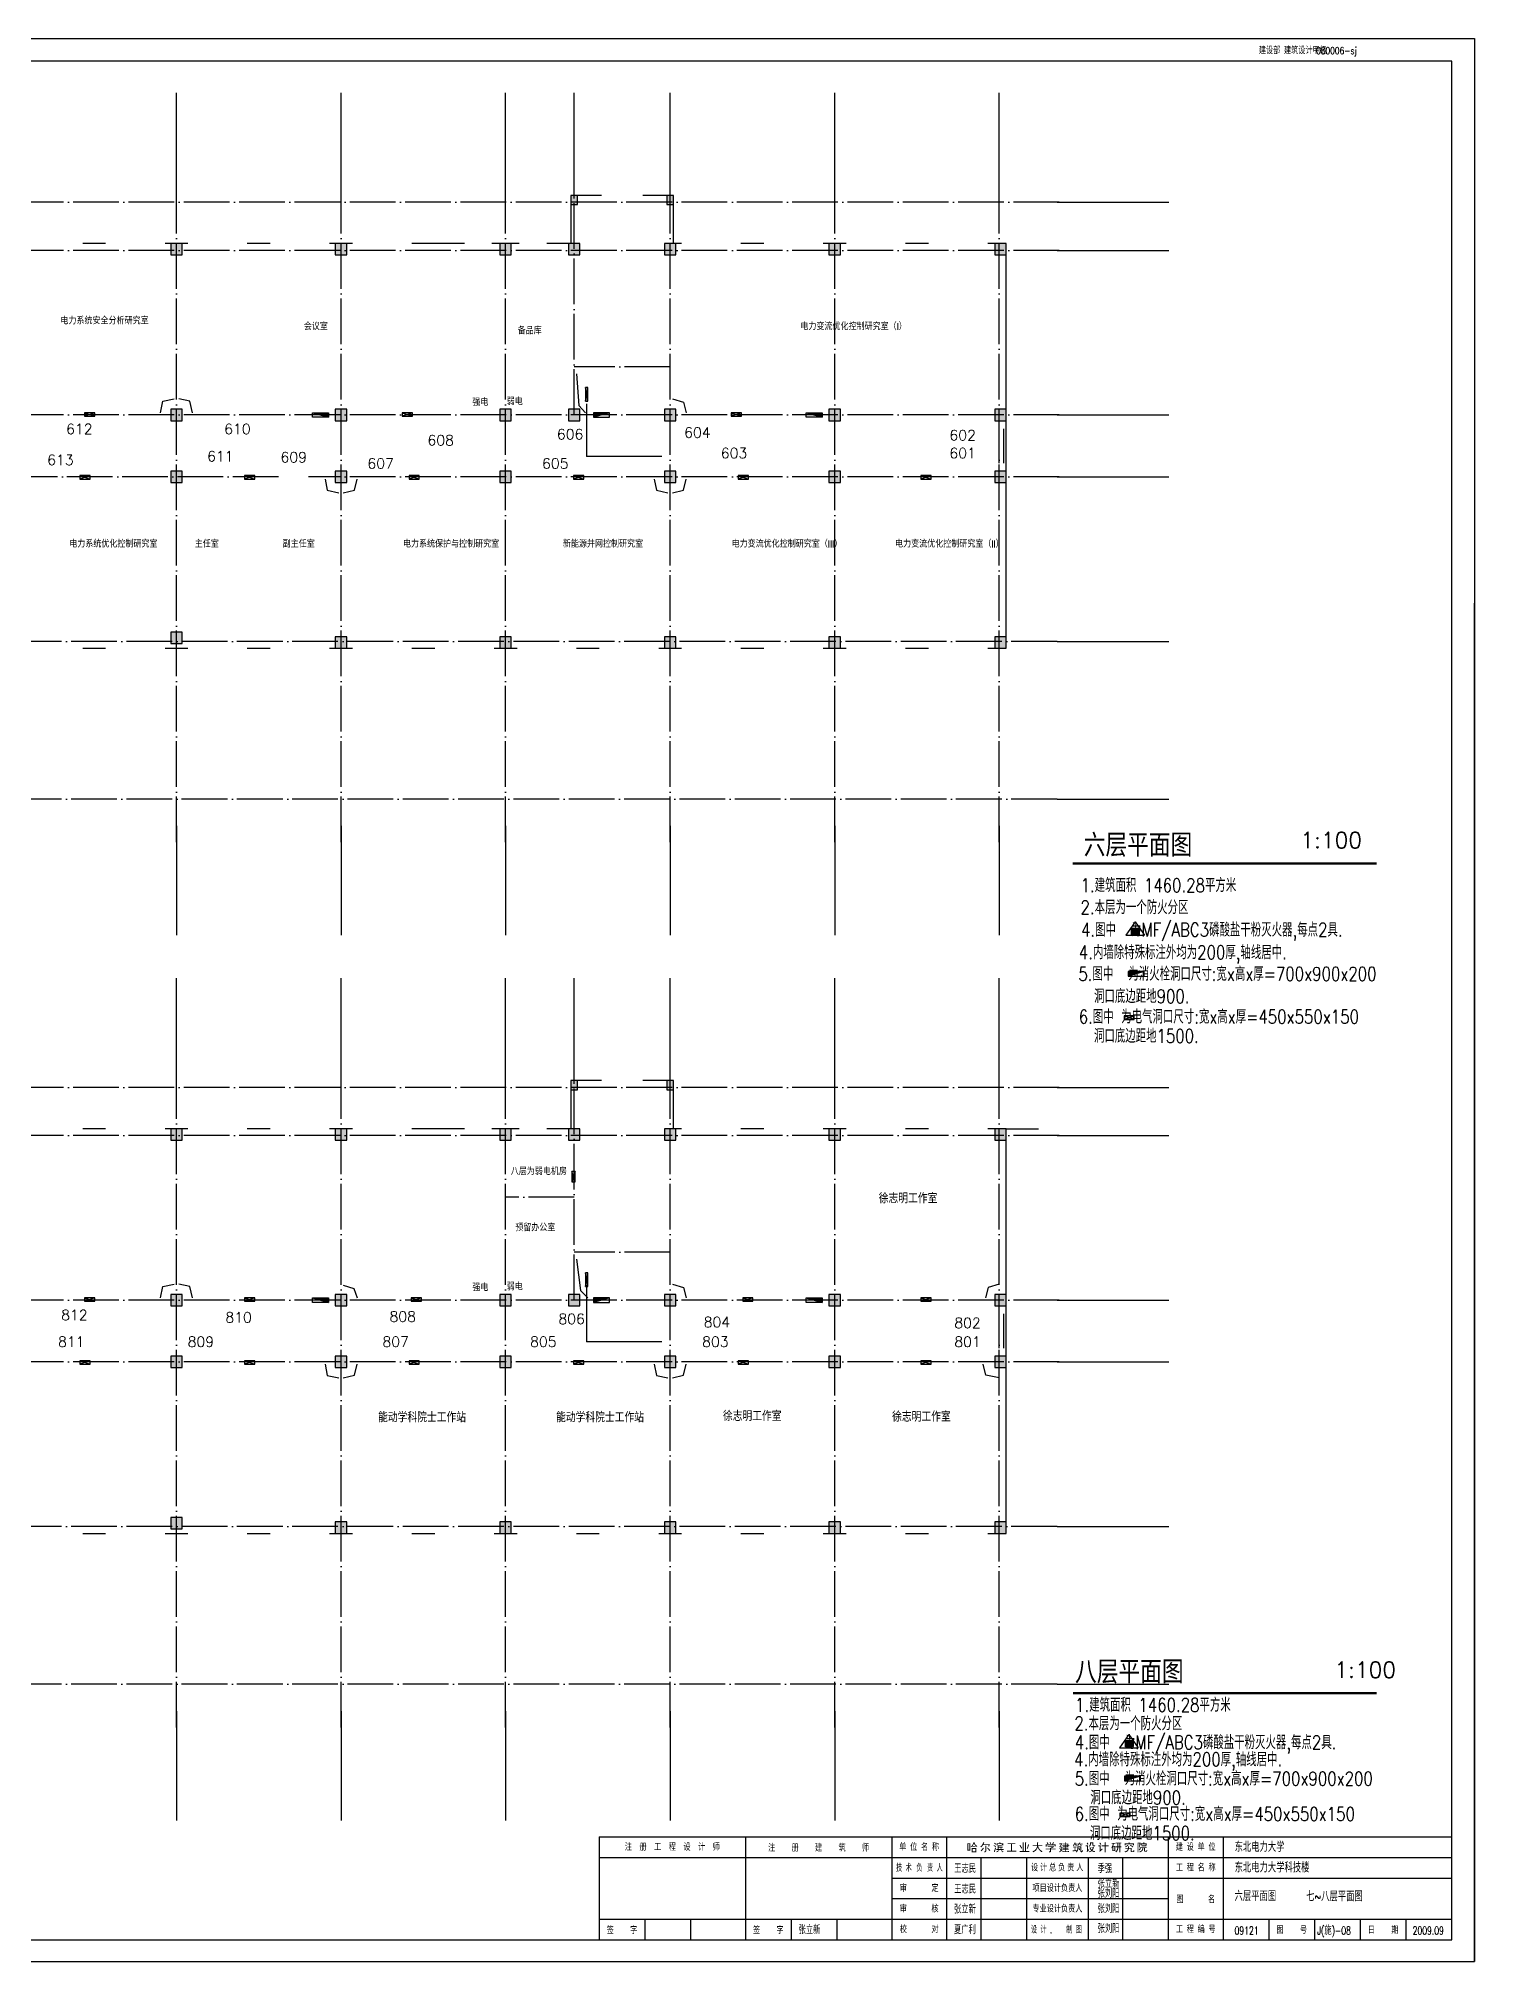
# Model space of a CAD drawing. Extents: x 356363 to 889308, y -1213508 to 149044.
# Drawn here: x 454606 to 517441, y -509665 to -425565 of the extents above; entities that cross this region are included whole.
import ezdxf
from ezdxf.enums import TextEntityAlignment as Align

# ---------------------------------------------------------------- set-up
doc = ezdxf.new("R2010")
doc.units = 0
doc.header["$LTSCALE"] = 1000
doc.header["$MEASUREMENT"] = 0
doc.linetypes.add('DOTE', pattern=[2.42, 2, -0.2, 0.02, -0.2])
doc.layers.get('0').update_dxf_attribs({"linetype": 'CONTINUOUS'})
for name, color, linetype in [('AXIS', 3, 'CONTINUOUS'), ('COLUMN', 7, 'CONTINUOUS'), ('DOTE', 1, 'CONTINUOUS'), ('EQUIP_消防', 7, 'CONTINUOUS'), ('PUB_TEXT', 7, 'CONTINUOUS'), ('STAIR', 2, 'CONTINUOUS'), ('WINDOW', 2, 'CONTINUOUS'), ('保温', 2, 'CONTINUOUS'), ('填充', 9, 'CONTINUOUS'), ('柱子', 7, 'CONTINUOUS'), ('洞口', 6, 'CONTINUOUS'), ('灭火器', 3, 'CONTINUOUS'), ('电洞', 32, 'CONTINUOUS')]:
    doc.layers.add(name, color=color, linetype=linetype)
doc.styles.add('HZ', font='romans.shx', dxfattribs={"bigfont": 'z.shx'})
doc.styles.get("Standard").update_dxf_attribs({"font": 'romans.shx', "height": 450, "bigfont": 'z.shx'})
doc.styles.add('Z', font='romans', dxfattribs={"width": 0.8, "bigfont": 'z'})

# ---------------------------------------------------------------- blocks, each defined once
blk = doc.blocks.new('tk0')
at = {"color": 243}
for p, q in [((0, 84100), (118900, 84100)), ((118900, 84100), (118900, 0)), ((118900, 0), (118900, 59400)), ((118900, 0), (118900, 42000)), ((118900, 0), (118900, 42000)), ((87000, 5450), (87000, 950)), ((93400, 3650), (117900, 3650)), ((93400, 2750), (105500, 2750)), ((80600, 1850), (117900, 1850)), ((82600, 1850), (82600, 950)), ((84600, 1850), (84600, 950)), ((89000, 1850), (89000, 950)), ((91000, 1850), (91000, 950)), ((109900, 1850), (109900, 950)), ((111900, 1850), (111900, 950)), ((113900, 1850), (113900, 950)), ((115900, 1850), (115900, 950)), ((0, 0), (118900, 0)), ((34800, 0), (118900, 0)), ((44600, 0), (118900, 0)), ((59500, 0), (118900, 0))]:
    blk.add_line(p, q, dxfattribs=at)
at = {"color": 244}
for p, q in [((117900, 83100), (2500, 83100)), ((117900, 950), (117900, 83100)), ((117900, 950), (117900, 58400)), ((117900, 950), (117900, 40998)), ((117900, 950), (117900, 40998)), ((2500, 950), (117900, 950)), ((37300, 950), (117900, 950)), ((47100, 950), (117900, 950)), ((62000, 950), (117900, 950))]:
    blk.add_line(p, q, dxfattribs=at)
at = {"color": 247}
for p, q in [((80600, 5450), (117900, 5450)), ((80600, 5450), (80600, 950)), ((93400, 5450), (93400, 950)), ((80600, 4550), (117900, 4550))]:
    blk.add_line(p, q, dxfattribs=at)
at = {"color": 242}
for p, q in [((95800, 5450), (95800, 950)), ((97014, 5196), (96996, 5163)), ((105500, 5450), (105500, 950)), ((107900, 5450), (107900, 950)), ((97300, 4550), (97300, 950)), ((99300, 4550), (99300, 950)), ((102000, 4550), (102000, 950)), ((103500, 4550), (103500, 950))]:
    blk.add_line(p, q, dxfattribs=at)
for points in [[(96710, 5175), (96754, 5175), (96710, 4855), (96754, 4855)], [(96754, 5175), (96797, 5175), (96754, 5137), (96797, 5137)], [(96797, 5175), (96842, 5175), (96797, 4855), (96842, 4855)], [(96901, 5067), (96930, 5046), (96849, 5018), (96886, 4999)], [(96940, 5124), (96968, 5103), (96901, 5067), (96930, 5046)], [(96974, 5219), (96996, 5163), (96940, 5124), (96968, 5103)], [(96974, 5219), (97025, 5210), (96996, 5163), (97014, 5196)], [(96996, 5163), (97014, 5196), (97019, 5119), (97048, 5139)], [(97048, 5139), (97070, 5111), (97019, 5119), (97042, 5085)], [(97042, 5085), (97070, 5111), (97065, 5059), (97093, 5088)], [(97065, 5059), (97093, 5088), (97097, 5029), (97122, 5063)], [(97097, 5029), (97122, 5063), (97124, 5009), (97146, 5045)], [(97320, 5065), (97354, 5033), (97275, 5026), (97317, 4992)], [(97347, 5096), (97390, 5085), (97320, 5065), (97354, 5033)], [(97406, 5219), (97396, 5095), (97347, 5096), (97390, 5085)], [(97406, 5219), (97456, 5196), (97396, 5095), (97414, 5131)], [(97414, 5131), (97652, 5131), (97396, 5095), (97638, 5095)], [(97493, 5064), (97538, 5064), (97493, 4856), (97538, 4856)], [(97652, 5131), (97702, 5131), (97616, 5042), (97658, 5033)], [(97856, 5060), (97877, 5089), (97901, 5035), (97932, 5057)], [(97875, 5173), (97901, 5197), (97949, 5112), (97981, 5136)], [(97901, 5035), (97932, 5057), (97943, 4998), (97962, 5039)], [(97990, 5175), (98032, 5175), (97990, 5087), (98032, 5087)], [(98032, 5175), (98231, 5175), (98032, 5140), (98231, 5140)], [(98123, 5090), (98131, 5062), (98032, 5082), (98077, 5056)], [(98032, 5082), (98077, 5056), (98032, 4915), (98077, 4915)], [(98100, 5208), (98143, 5218), (98121, 5175), (98162, 5175)], [(98204, 5109), (98227, 5072), (98123, 5090), (98131, 5062)], [(98231, 5175), (98276, 5175), (98231, 5087), (98276, 5087)], [(98469, 5175), (98810, 5175), (98469, 5138), (98810, 5138)], [(98618, 5142), (98663, 5142), (98618, 4843), (98663, 4843)], [(98989, 5079), (99023, 5102), (99072, 4939), (99109, 4960)], [(99130, 5220), (99175, 5220), (99130, 4829), (99175, 4829)], [(99236, 5216), (99288, 5213), (99236, 5195), (99281, 5191)], [(99236, 5195), (99281, 5191), (99236, 4794), (99281, 4794)], [(99367, 5127), (99412, 5111), (99343, 5037), (99378, 5026)], [(99571, 5087), (99989, 5087), (99571, 5050), (99989, 5050)], [(99754, 5050), (99798, 5050), (99749, 5013), (99791, 5006)], [(99754, 5219), (99821, 5214), (99754, 5196), (99805, 5197)], [(99754, 5196), (99805, 5197), (99754, 5087), (99799, 5087)], [(99798, 5050), (99808, 5050), (99787, 4992), (99821, 5003)], [(100135, 5124), (100177, 5124), (100135, 5030), (100177, 5030)], [(100176, 5196), (100217, 5219), (100221, 5132), (100259, 5153)], [(100177, 5124), (100529, 5124), (100177, 5083), (100529, 5083)], [(100302, 5214), (100352, 5219), (100320, 5182), (100363, 5188)], [(100320, 5182), (100363, 5188), (100330, 5146), (100376, 5153)], [(100447, 5199), (100486, 5183), (100416, 5124), (100452, 5124)], [(100455, 5219), (100511, 5200), (100447, 5199), (100486, 5183)], [(100529, 5124), (100569, 5124), (100529, 5033), (100569, 5033)], [(100781, 5079), (100813, 5070), (100732, 5030), (100758, 4993)], [(100733, 5162), (100825, 5162), (100733, 5125), (100810, 5125)], [(100825, 5162), (100861, 5162), (100781, 5079), (100813, 5070)], [(100865, 5099), (100990, 5099), (100865, 5070), (100990, 5070)], [(100882, 5161), (100990, 5161), (100882, 5130), (100990, 5130)], [(100990, 5206), (101027, 5206), (100990, 4826), (101027, 4826)], [(101027, 5161), (101084, 5161), (101027, 5130), (101084, 5130)], [(101027, 5099), (101084, 5099), (101027, 5070), (101084, 5070)], [(101084, 5161), (101128, 5161), (101084, 5008), (101128, 5008)], [(101128, 5099), (101165, 5099), (101128, 5070), (101165, 5070)], [(101377, 5146), (101411, 5122), (101319, 5078), (101356, 5058)], [(101411, 5209), (101454, 5194), (101377, 5146), (101411, 5122)], [(101434, 5159), (101542, 5159), (101411, 5122), (101542, 5122)], [(101431, 5122), (101468, 5122), (101453, 5053), (101497, 5064)], [(101568, 5144), (101603, 5122), (101511, 5078), (101548, 5058)], [(101603, 5209), (101646, 5194), (101568, 5144), (101603, 5122)], [(101626, 5159), (101758, 5159), (101603, 5122), (101758, 5122)], [(101645, 5122), (101682, 5122), (101667, 5053), (101710, 5064)], [(101882, 5081), (101947, 5081), (101882, 5043), (101947, 5043)], [(101924, 5184), (101968, 5200), (101966, 5108), (102009, 5128)], [(101947, 5081), (101991, 5081), (101947, 4848), (101991, 4891)], [(102052, 5078), (102095, 5060), (102017, 5047), (102061, 5025)], [(102073, 5128), (102114, 5108), (102052, 5078), (102095, 5060)], [(102074, 5140), (102117, 5131), (102073, 5128), (102114, 5108)], [(102074, 5208), (102117, 5208), (102074, 5140), (102117, 5132)], [(102117, 5208), (102183, 5208), (102117, 5173), (102183, 5173)], [(102183, 5208), (102227, 5208), (102183, 5085), (102227, 5088)], [(102183, 5085), (102227, 5088), (102190, 5062), (102233, 5080)], [(102190, 5062), (102233, 5080), (102207, 5046), (102251, 5079)], [(102207, 5046), (102251, 5079), (102241, 5041), (102262, 5079)], [(102241, 5041), (102262, 5079), (102294, 5044), (102271, 5079)], [(102294, 5044), (102271, 5079), (102314, 5057), (102280, 5093)], [(102446, 5079), (102498, 5079), (102446, 5042), (102498, 5042)], [(102480, 5184), (102521, 5199), (102538, 5108), (102577, 5127)], [(102498, 5079), (102542, 5079), (102498, 4842), (102542, 4883)], [(102592, 5078), (102720, 5078), (102592, 5042), (102720, 5042)], [(102720, 5217), (102774, 5210), (102720, 5196), (102764, 5191)], [(102720, 5196), (102764, 5191), (102720, 4777), (102764, 4777)], [(102764, 5078), (102886, 5078), (102764, 5042), (102886, 5042)], [(103017, 5182), (103078, 5182), (103017, 5151), (103076, 5151)], [(103052, 5060), (103084, 5032), (103031, 5021), (103053, 4978)], [(103067, 5102), (103105, 5086), (103052, 5060), (103084, 5032)], [(103074, 5136), (103115, 5128), (103067, 5102), (103105, 5086)], [(103078, 5182), (103120, 5182), (103074, 5136), (103115, 5128)], [(103084, 5032), (103095, 5057), (103095, 5022)], [(103095, 5057), (103141, 5057), (103095, 5022), (103141, 5022)], [(103120, 5182), (103186, 5182), (103118, 5151), (103186, 5151)], [(103141, 5057), (103186, 5057), (103141, 4834), (103186, 4834)], [(103202, 5197), (103267, 5197), (103202, 5166), (103267, 5166)], [(103267, 5197), (103310, 5197), (103267, 4974), (103310, 4972)], [(103310, 5197), (103363, 5197), (103310, 5166), (103363, 5166)], [(103363, 5197), (103406, 5197), (103363, 4782), (103406, 4782)], [(103406, 5197), (103447, 5197), (103406, 5166), (103447, 5166)], [(103589, 5164), (103632, 5164), (103589, 5081), (103632, 5081)], [(103632, 5164), (103956, 5164), (103632, 5129), (103956, 5129)], [(103682, 5070), (103714, 5048), (103639, 5042), (103669, 5019)], [(103715, 5098), (103756, 5075), (103682, 5070), (103714, 5048)], [(103753, 5200), (103797, 5209), (103767, 5164), (103815, 5164)], [(103820, 5071), (103848, 5098), (103841, 5061), (103879, 5085)], [(103841, 5061), (103879, 5085), (103876, 5041), (103912, 5068)], [(103876, 5041), (103912, 5068), (103911, 5019), (103941, 5049)], [(103911, 5019), (103941, 5049), (103948, 4991), (103976, 5020)], [(103956, 5164), (103999, 5164), (103956, 5081), (103999, 5081)], [(104156, 5197), (104194, 5197), (104156, 4777), (104194, 4777)], [(104194, 5197), (104246, 5197), (104194, 5169), (104241, 5169)], [(104246, 5197), (104292, 5197), (104218, 5040), (104247, 5040)], [(104295, 5164), (104342, 5164), (104295, 5085), (104342, 5085)], [(104328, 5075), (104533, 5075), (104328, 5041), (104533, 5040)], [(104342, 5164), (104514, 5164), (104342, 5129), (104514, 5129)], [(104396, 5212), (104451, 5217), (104405, 5202), (104451, 5208)], [(104405, 5202), (104451, 5208), (104414, 5164), (104452, 5164)], [(104514, 5164), (104555, 5164), (104514, 5085), (104555, 5085)], [(96754, 4897), (96797, 4897), (96754, 4855), (96797, 4855)], [(96896, 4962), (96940, 4962), (96896, 4779), (96940, 4779)], [(96933, 5042), (97076, 5042), (96933, 5007), (97076, 5007)], [(96940, 4962), (97061, 4962), (96940, 4924), (97061, 4924)], [(96940, 4815), (97061, 4815), (96940, 4779), (97061, 4779)], [(97061, 4962), (97106, 4962), (97061, 4779), (97106, 4779)], [(97340, 4901), (97380, 4884), (97285, 4838), (97334, 4819)], [(97391, 4981), (97436, 4963), (97340, 4901), (97380, 4884)], [(97443, 4823), (97473, 4825), (97481, 4780), (97499, 4787)], [(97443, 4823), (97469, 4794), (97453, 4809), (97458, 4794)], [(97458, 4794), (97469, 4794), (97456, 4778), (97481, 4780)], [(97489, 4839), (97530, 4820), (97473, 4825), (97499, 4787)], [(97493, 4856), (97538, 4856), (97489, 4839), (97530, 4820)], [(97574, 4960), (97599, 4992), (97677, 4834), (97714, 4868)], [(97901, 4896), (97936, 4884), (97869, 4812), (97910, 4789)], [(97925, 4986), (97962, 4965), (97901, 4896), (97936, 4884)], [(97973, 4812), (98011, 4826), (97987, 4797), (98027, 4797)], [(97977, 4915), (98294, 4915), (97977, 4879), (98294, 4879)], [(97987, 4797), (98027, 4797), (97994, 4778)], [(98046, 4847), (98058, 4815), (98011, 4826), (98027, 4797)], [(98077, 4873), (98105, 4841), (98046, 4847), (98058, 4815)], [(98077, 5019), (98252, 5019), (98077, 4984), (98252, 4984)], [(98164, 4984), (98201, 4984), (98163, 4915), (98202, 4915)], [(98164, 4847), (98189, 4871), (98216, 4816), (98238, 4841)], [(98216, 4816), (98238, 4841), (98263, 4778), (98287, 4810)], [(98440, 4848), (98856, 4848), (98440, 4812), (98856, 4812)], [(98998, 4831), (99416, 4831), (98998, 4795), (99416, 4795)], [(99343, 5037), (99378, 5026), (99308, 4936), (99341, 4924)], [(99624, 4847), (99655, 4810), (99557, 4823), (99595, 4779)], [(99679, 4888), (99708, 4854), (99624, 4847), (99655, 4810)], [(99717, 4934), (99746, 4902), (99679, 4888), (99708, 4854)], [(99738, 4977), (99774, 4953), (99717, 4934), (99746, 4902)], [(99749, 5013), (99791, 5006), (99738, 4977), (99774, 4953)], [(99787, 4992), (99821, 5003), (99818, 4922), (99842, 4958)], [(99818, 4922), (99842, 4958), (99847, 4878), (99867, 4922)], [(99847, 4878), (99867, 4922), (99879, 4843), (99902, 4884)], [(99879, 4843), (99902, 4884), (99914, 4813), (99944, 4852)], [(99914, 4813), (99944, 4852), (99956, 4785), (99996, 4826)], [(100132, 4940), (100331, 4940), (100132, 4900), (100331, 4900)], [(100220, 5043), (100491, 5043), (100220, 5004), (100495, 5004)], [(100268, 4823), (100312, 4823), (100281, 4805), (100323, 4807)], [(100281, 4805), (100323, 4807), (100287, 4778), (100340, 4783)], [(100330, 4835), (100365, 4796), (100312, 4823), (100340, 4783)], [(100331, 4839), (100374, 4839), (100330, 4837), (100373, 4813)], [(100330, 4837), (100373, 4813), (100330, 4835), (100365, 4796)], [(100402, 5004), (100495, 5004), (100331, 4958), (100374, 4948)], [(100331, 4958), (100374, 4948), (100331, 4839), (100374, 4839)], [(100374, 4940), (100572, 4940), (100374, 4900), (100572, 4900)], [(100779, 4854), (100810, 4832), (100725, 4810), (100762, 4776)], [(100737, 4949), (100769, 4967), (100762, 4901), (100783, 4928)], [(100784, 5030), (100860, 5030), (100758, 4993), (100861, 4993)], [(100762, 4901), (100783, 4928), (100789, 4867), (100805, 4893)], [(100814, 4913), (100839, 4886), (100779, 4854), (100810, 4832)], [(100824, 4956), (100856, 4944), (100814, 4913), (100839, 4886)], [(100816, 4842), (100829, 4868), (100846, 4822), (100864, 4845)], [(100826, 4993), (100861, 4993), (100824, 4956), (100856, 4944)], [(100846, 4822), (100864, 4845), (100907, 4795), (100909, 4830)], [(100865, 4907), (100990, 4907), (100865, 4877), (100990, 4877)], [(100881, 4976), (100990, 4976), (100881, 4941), (100990, 4941)], [(100893, 5040), (100990, 5040), (100893, 5008), (100990, 5008)], [(100907, 4795), (100909, 4830), (100990, 4786), (100976, 4819)], [(100990, 4786), (100976, 4819), (101070, 4786), (101060, 4820)], [(101027, 5040), (101084, 5040), (101027, 5008), (101084, 5008)], [(101027, 4976), (101129, 4976), (101027, 4941), (101129, 4941)], [(101027, 4907), (101144, 4907), (101027, 4877), (101144, 4877)], [(101070, 4786), (101060, 4820), (101149, 4784), (101165, 4835)], [(101320, 4858), (101397, 4861), (101320, 4812), (101413, 4830)], [(101331, 5027), (101397, 5027), (101331, 4990), (101397, 4990)], [(101397, 5027), (101440, 5027), (101397, 4861), (101440, 4867)], [(101397, 4861), (101490, 4879), (101413, 4830), (101489, 4844)], [(101440, 5027), (101495, 5027), (101440, 4990), (101495, 4990)], [(101442, 4796), (101466, 4810), (101462, 4787), (101479, 4800)], [(101462, 4787), (101479, 4800), (101480, 4770), (101499, 4784)], [(101494, 4840), (101527, 4816), (101466, 4810), (101499, 4784)], [(101510, 4872), (101547, 4852), (101494, 4840), (101527, 4816)], [(101516, 4906), (101560, 4907), (101510, 4872), (101547, 4852)], [(101516, 5035), (101560, 5035), (101516, 4906), (101560, 4905)], [(101560, 5035), (101657, 5035), (101560, 4999), (101655, 4999)], [(101583, 4961), (101627, 4964), (101588, 4868), (101632, 4872)], [(101657, 5035), (101699, 5035), (101649, 4833), (101696, 4833)], [(101649, 4833), (101696, 4833), (101652, 4813), (101697, 4831)], [(101697, 4831), (101700, 4829), (101652, 4813), (101663, 4797)], [(101700, 4829), (101704, 4826), (101663, 4797), (101678, 4785)], [(101704, 4826), (101707, 4826), (101678, 4785), (101695, 4780)], [(101707, 4826), (101709, 4825), (101695, 4780), (101717, 4780)], [(101709, 4825), (101715, 4826), (101717, 4780), (101739, 4787)], [(101715, 4826), (101722, 4833), (101739, 4787), (101751, 4799)], [(101722, 4833), (101724, 4846), (101751, 4799), (101757, 4812)], [(101724, 4846), (101728, 4858), (101736, 4833), (101757, 4812)], [(101725, 4871), (101738, 4864), (101727, 4859), (101744, 4833)], [(101736, 4833), (101757, 4812), (101762, 4833), (101768, 4857)], [(101738, 4864), (101768, 4857), (101744, 4833), (101762, 4833)], [(101924, 4825), (102019, 4919), (101946, 4787), (102049, 4884)], [(102057, 4822), (102065, 4783), (102013, 4814), (102050, 4778)], [(102045, 5015), (102193, 5015), (102045, 4988), (102193, 4988)], [(102089, 4835), (102124, 4811), (102057, 4822), (102065, 4783)], [(102059, 4958), (102100, 4974), (102086, 4902), (102120, 4928)], [(102086, 4902), (102120, 4928), (102123, 4858), (102152, 4887)], [(102123, 4858), (102154, 4832), (102089, 4835), (102124, 4811)], [(102152, 4887), (102183, 4861), (102123, 4858), (102154, 4832)], [(102182, 4940), (102221, 4921), (102152, 4887), (102183, 4861)], [(102154, 4832), (102183, 4861), (102200, 4806), (102211, 4844)], [(102191, 4976), (102240, 4975), (102182, 4940), (102221, 4921)], [(102193, 5015), (102245, 5015), (102191, 4976), (102240, 4975)], [(102200, 4806), (102211, 4844), (102244, 4792), (102252, 4830)], [(102244, 4792), (102252, 4830), (102276, 4786), (102310, 4824)], [(102483, 4828), (102603, 4939), (102501, 4797), (102628, 4910)], [(103031, 5021), (103053, 4978), (103010, 4992), (103027, 4944)], [(103053, 4978), (103059, 4987), (103053, 4935), (103095, 4944)], [(103053, 4935), (103095, 4944), (103095, 4916)], [(103053, 4935), (103095, 4916), (103053, 4834), (103095, 4834)], [(103084, 5032), (103095, 5022), (103059, 4987), (103095, 4944)], [(103095, 4869), (103141, 4869), (103095, 4834), (103141, 4834)], [(103179, 4804), (103196, 4818), (103203, 4795), (103213, 4803)], [(103194, 5033), (103267, 5033), (103194, 4997), (103267, 4997)], [(103216, 4838), (103254, 4810), (103196, 4818), (103233, 4786)], [(103203, 4795), (103213, 4803), (103224, 4777), (103233, 4786)], [(103236, 4866), (103276, 4845), (103216, 4838), (103254, 4810)], [(103253, 4900), (103294, 4882), (103236, 4866), (103276, 4845)], [(103264, 4938), (103305, 4924), (103253, 4900), (103294, 4882)], [(103267, 4974), (103310, 4972), (103264, 4938), (103305, 4924)], [(103310, 5033), (103363, 5033), (103310, 4997), (103363, 4997)], [(103406, 5033), (103450, 5033), (103406, 4997), (103450, 4997)], [(103635, 4826), (103654, 4787), (103581, 4820), (103609, 4777)], [(103639, 5042), (103669, 5019), (103594, 5020), (103630, 4994)], [(103619, 4971), (103850, 4971), (103619, 4934), (103850, 4934)], [(103667, 4840), (103696, 4807), (103635, 4826), (103654, 4787)], [(103691, 4858), (103727, 4833), (103667, 4840), (103696, 4807)], [(103711, 4882), (103751, 4863), (103691, 4858), (103727, 4833)], [(103727, 4911), (103769, 4899), (103711, 4882), (103751, 4863)], [(103734, 4934), (103778, 4934), (103727, 4911), (103769, 4899)], [(103738, 5040), (103795, 5031), (103738, 5023), (103781, 5012)], [(103738, 5023), (103781, 5012), (103738, 4971), (103781, 4971)], [(103850, 4971), (103895, 4971), (103850, 4825), (103895, 4838)], [(103850, 4825), (103895, 4838), (103854, 4811), (103897, 4833)], [(103854, 4811), (103897, 4833), (103858, 4802), (103900, 4828)], [(103858, 4802), (103900, 4828), (103867, 4793), (103909, 4822)], [(103867, 4793), (103909, 4822), (103880, 4786), (103925, 4820)], [(103925, 4820), (103931, 4820), (103880, 4786), (103894, 4784)], [(103931, 4820), (103945, 4820), (103894, 4784), (103977, 4784)], [(103945, 4820), (103949, 4820), (103977, 4784), (103984, 4785)], [(103949, 4820), (103963, 4822), (103984, 4785), (103990, 4787)], [(103963, 4822), (103971, 4829), (103990, 4787), (103996, 4790)], [(103971, 4829), (103975, 4838), (103996, 4790), (104008, 4800)], [(103975, 4838), (103976, 4859), (104008, 4800), (104011, 4805)], [(103976, 4875), (104004, 4858), (103976, 4867), (104018, 4828)], [(103976, 4859), (103976, 4867), (104011, 4805), (104018, 4828)], [(104004, 4858), (104025, 4855), (104018, 4828)], [(104199, 4911), (104228, 4911), (104227, 4865), (104265, 4880)], [(104218, 5040), (104247, 5040), (104235, 5016), (104261, 5026)], [(104227, 4820), (104264, 4823), (104243, 4798), (104265, 4805)], [(104240, 4918), (104287, 4910), (104228, 4911), (104265, 4880)], [(104235, 5016), (104261, 5026), (104245, 4994), (104270, 5015)], [(104247, 4925), (104288, 4913), (104240, 4918), (104287, 4910)], [(104243, 4798), (104265, 4805), (104245, 4776), (104268, 4781)], [(104245, 4994), (104270, 5015), (104250, 4977), (104286, 4978)], [(104253, 4945), (104288, 4961), (104247, 4925), (104288, 4913)], [(104250, 4977), (104286, 4978), (104253, 4945), (104288, 4961)], [(104294, 4834), (104307, 4795), (104264, 4823), (104268, 4781)], [(104323, 4854), (104351, 4825), (104294, 4834), (104307, 4795)], [(104295, 4997), (104560, 4997), (104295, 4959), (104560, 4959)], [(104347, 4882), (104380, 4859), (104323, 4854), (104351, 4825)], [(104360, 4910), (104398, 4891), (104347, 4882), (104380, 4859)], [(104367, 4935), (104409, 4929), (104360, 4910), (104398, 4891)], [(104368, 4959), (104413, 4957), (104367, 4935), (104409, 4929)], [(104442, 4959), (104485, 4959), (104443, 4840), (104485, 4858)], [(104443, 4840), (104485, 4858), (104445, 4828), (104487, 4850)], [(104445, 4828), (104487, 4850), (104452, 4815), (104490, 4844)], [(104452, 4815), (104490, 4844), (104464, 4805), (104495, 4839)], [(104464, 4805), (104495, 4839), (104487, 4799), (104502, 4836)], [(104487, 4799), (104502, 4836), (104538, 4799), (104520, 4835)], [(104538, 4799), (104520, 4835), (104542, 4800), (104528, 4837)], [(104542, 4800), (104528, 4837), (104553, 4804), (104533, 4841)], [(104553, 4804), (104533, 4841), (104558, 4808), (104539, 4849)], [(104558, 4808), (104539, 4849), (104568, 4818), (104542, 4857)], [(104568, 4818), (104542, 4857), (104573, 4827), (104548, 4872)], [(104573, 4827), (104548, 4872), (104581, 4844), (104551, 4880)], [(104553, 4885), (104569, 4870), (104551, 4880), (104565, 4863)], [(104569, 4870), (104591, 4865), (104565, 4863), (104581, 4844)]]:
    blk.add_solid(points, dxfattribs=at)
at = {"color": 242, "linetype": 'Continuous', "style": 'Z', "width": 0.8}
for s in ['建设部 建筑设计甲级', '              080006-sj']:
    blk.add_text(s, height=300, dxfattribs=at).set_placement((109462, 83420))
at = {"color": 242, "style": 'HZ', "width": 0.8}
for s, p in [('注  册  工  程  设  计  师', (83800, 5000)), ('单 位 名 称', (94600, 5000)), ('建 设 单 位', (106700, 5000)), ('工 程 名 称', (106700, 4100)), ('审      定', (94600, 3200)), ('项目设计负责人', (100650, 3200)), ('审      核', (94600, 2300)), ('专业设计负责人', (100650, 2300)), ('校      对', (94600, 1400)), ('工 程 编 号', (106700, 1400))]:
    blk.add_text(s, height=300, dxfattribs=at).set_placement(p, align=Align.MIDDLE_CENTER)
for s, p in [('注    册    建    筑    师', (90200, 5000)), ('图      名', (106700, 2750)), ('签    字', (81600, 1400)), ('签    字', (88000, 1400)), ('图    号', (110900, 1400)), ('日    期', (114900, 1400))]:
    blk.add_text(s, height=300, dxfattribs=at).set_placement(p, align=Align.MIDDLE)
at = {"color": 242, "style": 'HZ'}
for s, width, p in [('技', 0.7, (93586, 3936)), ('术', 0.7, (94005, 3936)), ('负', 0.7, (94474, 3936)), ('责', 0.7, (94943, 3936)), ('人', 0.7, (95362, 3936)), ('设', 0.8, (99494, 3950)), ('计', 0.8, (99890, 3950)), ('总', 0.8, (100286, 3950)), ('负', 0.8, (100682, 3950)), ('责', 0.8, (101078, 3950)), ('人', 0.8, (101474, 3950)), ('设 计 .', 0.7, (99484, 1236)), ('制 图', 0.7, (101033, 1236))]:
    blk.add_text(s, height=300, dxfattribs=dict(at, width=width)).set_placement(p)
blk = doc.blocks.new('灭火器')
at = {"layer": '灭火器'}
h = blk.add_hatch(dxfattribs=at)
h.set_pattern_fill('ANSI31', color=256, scale=100, style=0)
h.set_pattern_definition([(45, (-132002.346, 14406.528), (-8.8388348, 8.8388348), [])])
h.paths.add_polyline_path([(-93, -165), (94, -165), (94, -334), (-93, -334)])
for p, q in [((0, 0), (-247, -358)), ((0, 0), (247, -358)), ((-247, -358), (247, -358))]:
    blk.add_line(p, q, dxfattribs=at)
blk.add_lwpolyline([(-93, -165), (94, -165), (94, -334), (-93, -334)], close=True, dxfattribs=at)
blk = doc.blocks.new('$TwtSys$00000434')
for p, q in [((-0.5, 0.5), (-0.5, -0.5)), ((-0.5, -0.5), (0.5, 0.5)), ((0.5, 0.5), (-0.5, 0.5)), ((0.5, -0.5), (0.5, 0.5)), ((-0.5, -0.5), (0.5, -0.5))]:
    blk.add_line(p, q)
blk.add_solid([(0.5, -0.5), (0.5, 0.5), (-0.5, -0.5)])
blk = doc.blocks.new('dfsfsfhh')
at = {"layer": '电洞'}
for p, q in [((-225, 0), (225, 150)), ((225, 0), (-225, 150))]:
    blk.add_line(p, q, dxfattribs=at)
blk.add_lwpolyline([(-225, 0), (225, 0), (225, 150), (-225, 150)], close=True, dxfattribs=at)

msp = doc.modelspace()

# ---------------------------------------------------------------- hatches: boundary and pattern name
at = {"layer": '填充'}
h = msp.add_hatch(color=256, dxfattribs=at)
h.paths.add_polyline_path([(424145, -452231), (424145, -451531), (423445, -451531), (423445, -452231)])
h.paths.add_polyline_path([(424045, -445031), (424045, -444431), (423445, -444431), (423445, -445031)])
h.paths.add_polyline_path([(424045, -442331), (424045, -441731), (423445, -441731), (423445, -442331)])
h.paths.add_polyline_path([(424045, -435131), (424045, -434531), (423445, -434531), (423445, -435131)])
h.paths.add_polyline_path([(431495, -459081), (431495, -458481), (430995, -458481), (430995, -459081)])
h.paths.add_polyline_path([(431545, -452231), (431545, -451631), (430945, -451631), (430945, -452231)])
h.paths.add_polyline_path([(431495, -444981), (431495, -444481), (430995, -444481), (430995, -444981)])
h.paths.add_polyline_path([(431495, -442281), (431495, -441781), (430995, -441781), (430995, -442281)])
h.paths.add_polyline_path([(431495, -435131), (431495, -434531), (430995, -434531), (430995, -435131)])
h.paths.add_polyline_path([(438995, -459081), (438995, -458481), (438495, -458481), (438495, -459081)])
h.paths.add_polyline_path([(439045, -452231), (439045, -451631), (438445, -451631), (438445, -452231)])
h.paths.add_polyline_path([(439045, -445031), (439045, -444431), (438445, -444431), (438445, -445031)])
h.paths.add_polyline_path([(439045, -442331), (439045, -441731), (438445, -441731), (438445, -442331)])
h.paths.add_polyline_path([(438995, -435031), (438995, -434531), (438495, -434531), (438495, -435031)])
h.paths.add_polyline_path([(438895, -432831), (438895, -432431), (438595, -432431), (438595, -432831)])
h.paths.add_polyline_path([(443195, -442281), (443195, -441781), (442695, -441781), (442695, -442281)])
h.paths.add_polyline_path([(443195, -435031), (443195, -434531), (442695, -434531), (442695, -435031)])
h.paths.add_polyline_path([(443095, -432831), (443095, -432431), (442795, -432431), (442795, -432831)])
h.paths.add_polyline_path([(446545, -452231), (446545, -451631), (445945, -451631), (445945, -452231)])
h.paths.add_polyline_path([(446545, -444981), (446545, -444481), (445945, -444481), (445945, -444981)])
h.paths.add_polyline_path([(446545, -442281), (446545, -441781), (445945, -441781), (445945, -442281)])
h.paths.add_polyline_path([(446545, -435131), (446545, -434531), (445945, -434531), (445945, -435131)])
h.paths.add_polyline_path([(453695, -452031), (453695, -451531), (453195, -451531), (453195, -452031)])
h.paths.add_polyline_path([(453695, -444981), (453695, -444481), (453195, -444481), (453195, -444981)])
h.paths.add_polyline_path([(453695, -442281), (453695, -441781), (453195, -441781), (453195, -442281)])
h.paths.add_polyline_path([(453695, -435031), (453695, -434531), (453195, -434531), (453195, -435031)])
h.paths.add_polyline_path([(460895, -452031), (460895, -451531), (460395, -451531), (460395, -452031)])
h.paths.add_polyline_path([(460895, -444981), (460895, -444481), (460395, -444481), (460395, -444981)])
h.paths.add_polyline_path([(460895, -442281), (460895, -441781), (460395, -441781), (460395, -442281)])
h.paths.add_polyline_path([(460895, -435031), (460895, -434531), (460395, -434531), (460395, -435031)])
h.paths.add_polyline_path([(468095, -452231), (468095, -451731), (467595, -451731), (467595, -452231)])
h.paths.add_polyline_path([(468095, -444981), (468095, -444481), (467595, -444481), (467595, -444981)])
h.paths.add_polyline_path([(468095, -442281), (468095, -441781), (467595, -441781), (467595, -442281)])
h.paths.add_polyline_path([(468095, -435031), (468095, -434531), (467595, -434531), (467595, -435031)])
h.paths.add_polyline_path([(475295, -452231), (475295, -451731), (474795, -451731), (474795, -452231)])
h.paths.add_polyline_path([(475295, -444981), (475295, -444481), (474795, -444481), (474795, -444981)])
h.paths.add_polyline_path([(475295, -442281), (475295, -441781), (474795, -441781), (474795, -442281)])
h.paths.add_polyline_path([(475295, -435031), (475295, -434531), (474795, -434531), (474795, -435031)])
h.paths.add_polyline_path([(478295, -442281), (478295, -441781), (477795, -441781), (477795, -442281)])
h.paths.add_polyline_path([(478295, -435031), (478295, -434531), (477795, -434531), (477795, -435031)])
h.paths.add_polyline_path([(478195, -432831), (478195, -432431), (477895, -432431), (477895, -432831)])
h.paths.add_polyline_path([(482495, -452231), (482495, -451731), (481995, -451731), (481995, -452231)])
h.paths.add_polyline_path([(482495, -444981), (482495, -444481), (481995, -444481), (481995, -444981)])
h.paths.add_polyline_path([(482495, -442281), (482495, -441781), (481995, -441781), (481995, -442281)])
h.paths.add_polyline_path([(482495, -435031), (482495, -434531), (481995, -434531), (481995, -435031)])
h.paths.add_polyline_path([(482395, -432831), (482395, -432431), (482095, -432431), (482095, -432831)])
h.paths.add_polyline_path([(489695, -452231), (489695, -451731), (489195, -451731), (489195, -452231)])
h.paths.add_polyline_path([(489695, -444981), (489695, -444481), (489195, -444481), (489195, -444981)])
h.paths.add_polyline_path([(489695, -442281), (489695, -441781), (489195, -441781), (489195, -442281)])
h.paths.add_polyline_path([(489695, -435031), (489695, -434531), (489195, -434531), (489195, -435031)])
h.paths.add_polyline_path([(496945, -452231), (496945, -451731), (496445, -451731), (496445, -452231)])
h.paths.add_polyline_path([(496945, -444981), (496945, -444481), (496445, -444481), (496445, -444981)])
h.paths.add_polyline_path([(496945, -442281), (496945, -441781), (496445, -441781), (496445, -442281)])
h.paths.add_polyline_path([(496945, -435031), (496945, -434531), (496445, -434531), (496445, -435031)])
h = msp.add_hatch(color=256, dxfattribs=at)
h.paths.add_polyline_path([(424145, -490942), (424145, -490242), (423445, -490242), (423445, -490942)])
h.paths.add_polyline_path([(424045, -483742), (424045, -483142), (423445, -483142), (423445, -483742)])
h.paths.add_polyline_path([(424045, -481042), (424045, -480442), (423445, -480442), (423445, -481042)])
h.paths.add_polyline_path([(424045, -473842), (424045, -473242), (423445, -473242), (423445, -473842)])
h.paths.add_polyline_path([(431495, -497792), (431495, -497192), (430995, -497192), (430995, -497792)])
h.paths.add_polyline_path([(431545, -490942), (431545, -490342), (430945, -490342), (430945, -490942)])
h.paths.add_polyline_path([(431495, -483692), (431495, -483192), (430995, -483192), (430995, -483692)])
h.paths.add_polyline_path([(431495, -480992), (431495, -480492), (430995, -480492), (430995, -480992)])
h.paths.add_polyline_path([(431495, -473842), (431495, -473242), (430995, -473242), (430995, -473842)])
h.paths.add_polyline_path([(438995, -497792), (438995, -497192), (438495, -497192), (438495, -497792)])
h.paths.add_polyline_path([(439045, -490942), (439045, -490342), (438445, -490342), (438445, -490942)])
h.paths.add_polyline_path([(439045, -483742), (439045, -483142), (438445, -483142), (438445, -483742)])
h.paths.add_polyline_path([(439045, -481042), (439045, -480442), (438445, -480442), (438445, -481042)])
h.paths.add_polyline_path([(438995, -473742), (438995, -473242), (438495, -473242), (438495, -473742)])
h.paths.add_polyline_path([(438895, -471542), (438895, -471142), (438595, -471142), (438595, -471542)])
h.paths.add_polyline_path([(443195, -480992), (443195, -480492), (442695, -480492), (442695, -480992)])
h.paths.add_polyline_path([(443195, -473742), (443195, -473242), (442695, -473242), (442695, -473742)])
h.paths.add_polyline_path([(443095, -471542), (443095, -471142), (442795, -471142), (442795, -471542)])
h.paths.add_polyline_path([(446545, -490942), (446545, -490342), (445945, -490342), (445945, -490942)])
h.paths.add_polyline_path([(446545, -483692), (446545, -483192), (445945, -483192), (445945, -483692)])
h.paths.add_polyline_path([(446545, -480992), (446545, -480492), (445945, -480492), (445945, -480992)])
h.paths.add_polyline_path([(446545, -473842), (446545, -473242), (445945, -473242), (445945, -473842)])
h.paths.add_polyline_path([(453695, -490742), (453695, -490242), (453195, -490242), (453195, -490742)])
h.paths.add_polyline_path([(453695, -483692), (453695, -483192), (453195, -483192), (453195, -483692)])
h.paths.add_polyline_path([(453695, -480992), (453695, -480492), (453195, -480492), (453195, -480992)])
h.paths.add_polyline_path([(453695, -473742), (453695, -473242), (453195, -473242), (453195, -473742)])
h.paths.add_polyline_path([(460895, -490742), (460895, -490242), (460395, -490242), (460395, -490742)])
h.paths.add_polyline_path([(460895, -483692), (460895, -483192), (460395, -483192), (460395, -483692)])
h.paths.add_polyline_path([(460895, -480992), (460895, -480492), (460395, -480492), (460395, -480992)])
h.paths.add_polyline_path([(460895, -473742), (460895, -473242), (460395, -473242), (460395, -473742)])
h.paths.add_polyline_path([(468095, -490942), (468095, -490442), (467595, -490442), (467595, -490942)])
h.paths.add_polyline_path([(468095, -483692), (468095, -483192), (467595, -483192), (467595, -483692)])
h.paths.add_polyline_path([(468095, -480992), (468095, -480492), (467595, -480492), (467595, -480992)])
h.paths.add_polyline_path([(468095, -473742), (468095, -473242), (467595, -473242), (467595, -473742)])
h.paths.add_polyline_path([(475295, -490942), (475295, -490442), (474795, -490442), (474795, -490942)])
h.paths.add_polyline_path([(475295, -483692), (475295, -483192), (474795, -483192), (474795, -483692)])
h.paths.add_polyline_path([(475295, -480992), (475295, -480492), (474795, -480492), (474795, -480992)])
h.paths.add_polyline_path([(475295, -473742), (475295, -473242), (474795, -473242), (474795, -473742)])
h.paths.add_polyline_path([(478295, -480992), (478295, -480492), (477795, -480492), (477795, -480992)])
h.paths.add_polyline_path([(478295, -473742), (478295, -473242), (477795, -473242), (477795, -473742)])
h.paths.add_polyline_path([(478195, -471542), (478195, -471142), (477895, -471142), (477895, -471542)])
h.paths.add_polyline_path([(482495, -490942), (482495, -490442), (481995, -490442), (481995, -490942)])
h.paths.add_polyline_path([(482495, -483692), (482495, -483192), (481995, -483192), (481995, -483692)])
h.paths.add_polyline_path([(482495, -480992), (482495, -480492), (481995, -480492), (481995, -480992)])
h.paths.add_polyline_path([(482495, -473742), (482495, -473242), (481995, -473242), (481995, -473742)])
h.paths.add_polyline_path([(482395, -471542), (482395, -471142), (482095, -471142), (482095, -471542)])
h.paths.add_polyline_path([(489695, -490942), (489695, -490442), (489195, -490442), (489195, -490942)])
h.paths.add_polyline_path([(489695, -483692), (489695, -483192), (489195, -483192), (489195, -483692)])
h.paths.add_polyline_path([(489695, -480992), (489695, -480492), (489195, -480492), (489195, -480992)])
h.paths.add_polyline_path([(489695, -473742), (489695, -473242), (489195, -473242), (489195, -473742)])
h.paths.add_polyline_path([(496945, -490942), (496945, -490442), (496445, -490442), (496445, -490942)])
h.paths.add_polyline_path([(496945, -483692), (496945, -483192), (496445, -483192), (496445, -483692)])
h.paths.add_polyline_path([(496945, -480992), (496945, -480492), (496445, -480492), (496445, -480992)])
h.paths.add_polyline_path([(496945, -473742), (496945, -473242), (496445, -473242), (496445, -473742)])

# ---------------------------------------------------------------- linework, layer by layer
for p, q in [((459945, -441931), (460053, -441429)), ((460053, -441429), (460545, -441331)), ((461237, -441429), (460745, -441331)), ((461345, -441931), (461237, -441429)), ((482345, -441331), (482829, -441471)), ((482829, -441471), (482945, -441931)), ((478579, -441540), (478579, -443851)), ((481876, -443851), (478579, -443851)), ((467145, -444831), (467244, -445325)), ((468434, -445315), (468545, -444831)), ((481545, -444831), (481644, -445325)), ((482834, -445315), (482945, -444831)), ((467244, -445325), (467745, -445431)), ((467945, -445431), (468434, -445315)), ((481644, -445325), (482145, -445431)), ((482345, -445431), (482834, -445315)), ((459945, -480642), (460053, -480141)), ((460053, -480141), (460545, -480042)), ((461237, -480141), (460745, -480042)), ((461345, -480642), (461237, -480141)), ((467945, -480092), (468409, -480228)), ((478579, -480085), (478579, -482562)), ((482345, -480042), (482829, -480182)), ((482829, -480182), (482945, -480642)), ((496161, -480182), (496045, -480642)), ((496645, -480042), (496161, -480182)), ((468409, -480228), (468545, -480642)), ((481876, -482562), (478579, -482562)), ((467145, -483542), (467244, -484036)), ((468434, -484027), (468545, -483542)), ((481545, -483542), (481644, -484036)), ((482834, -484027), (482945, -483542)), ((496056, -484027), (495945, -483542)), ((467244, -484036), (467745, -484142)), ((467945, -484142), (468434, -484027)), ((481644, -484036), (482145, -484142)), ((482345, -484142), (482834, -484027)), ((496645, -484142), (496056, -484027))]:
    msp.add_line(p, q)
at = {"const_width": 100}
for points in [[(499860, -461651), (513152, -461651)], [(499865, -497932), (513157, -497932)]]:
    msp.add_lwpolyline(points, dxfattribs=at)
at = {"layer": 'AXIS'}
for p, q in [((460645, -432551), (460645, -427949)), ((467845, -432551), (467845, -427949)), ((475045, -432551), (475045, -427949)), ((478045, -432551), (478045, -427949)), ((482245, -432551), (482245, -427949)), ((489445, -432551), (489445, -427949)), ((496645, -432551), (496645, -427949)), ((499172, -432731), (504062, -432731)), ((499172, -434831), (504062, -434831)), ((499172, -442031), (504062, -442031)), ((499172, -444731), (504062, -444731)), ((499172, -451931), (504062, -451931)), ((499172, -458831), (504062, -458831)), ((460645, -460004), (460645, -464783)), ((467845, -460004), (467845, -464783)), ((475045, -460004), (475045, -464783)), ((482245, -460004), (482245, -464783)), ((489445, -460004), (489445, -464783)), ((496645, -460004), (496645, -464783)), ((460645, -471262), (460645, -466661)), ((467845, -471262), (467845, -466661)), ((475045, -471262), (475045, -466661)), ((478045, -471262), (478045, -466661)), ((482245, -471262), (482245, -466661)), ((489445, -471262), (489445, -466661)), ((496645, -471262), (496645, -466661)), ((499172, -471442), (504062, -471442)), ((499172, -473542), (504062, -473542)), ((499172, -480742), (504062, -480742)), ((499172, -483442), (504062, -483442)), ((499172, -490642), (504062, -490642)), ((499172, -497542), (504062, -497542)), ((460645, -498716), (460645, -503494)), ((467845, -498716), (467845, -503494)), ((475045, -498716), (475045, -503494)), ((482245, -498716), (482245, -503494)), ((489445, -498716), (489445, -503494)), ((496645, -498716), (496645, -503494))]:
    msp.add_line(p, q, dxfattribs=at)
at = {"layer": 'DOTE', "linetype": 'DOTE'}
for p, q in [((499267, -432731), (421392, -432731)), ((460645, -460720), (460645, -432551)), ((467845, -460720), (467845, -432551)), ((475045, -460720), (475045, -432551)), ((478045, -442031), (478045, -432551)), ((482245, -460720), (482245, -432551)), ((489445, -460720), (489445, -432551)), ((496645, -460720), (496645, -432551)), ((499267, -434831), (421392, -434831)), ((482245, -439931), (478045, -439931)), ((499267, -442031), (421392, -442031)), ((465113, -444731), (421392, -444731)), ((499267, -444731), (466422, -444731)), ((499172, -451931), (421392, -451931)), ((499172, -458831), (421392, -458831)), ((499267, -471442), (421392, -471442)), ((460645, -499432), (460645, -471262)), ((467845, -499432), (467845, -471262)), ((475045, -499432), (475045, -471262)), ((478045, -480742), (478045, -471262)), ((482245, -499432), (482245, -471262)), ((489445, -499432), (489445, -471262)), ((496645, -499432), (496645, -471262)), ((499267, -473542), (421392, -473542)), ((478045, -476242), (475045, -476242)), ((482245, -478642), (478045, -478642)), ((499267, -480742), (421392, -480742)), ((499267, -483442), (421392, -483442)), ((499267, -483442), (421392, -483442)), ((499172, -490642), (421392, -490642)), ((499172, -497542), (421392, -497542))]:
    msp.add_line(p, q, dxfattribs=at)
at = {"layer": 'DOTE'}
msp.add_line((496945, -473242), (498368, -473242), dxfattribs=at)
at = {"layer": 'STAIR'}
for p, q in [((478145, -440231), (478256, -441612)), ((478256, -441612), (478545, -441931)), ((478145, -478942), (478330, -480324)), ((478330, -480324), (478645, -480642))]:
    msp.add_line(p, q, dxfattribs=at)
at = {"layer": 'WINDOW'}
for p, q in [((496645, -444131), (496645, -442631)), ((496845, -444131), (496845, -442631)), ((496945, -444131), (496945, -442631)), ((496645, -482842), (496645, -481342)), ((496845, -482842), (496845, -481342)), ((496945, -482842), (496945, -481342))]:
    msp.add_line(p, q, dxfattribs=at)
at = {"layer": '保温'}
for points in [[(479245, -432431), (477895, -432431), (477895, -434531), (476845, -434531)], [(482745, -434531), (482395, -434531), (482395, -432431), (481045, -432431)], [(457545, -434531), (456545, -434531)], [(461145, -434531), (460145, -434531)], [(464745, -434531), (463745, -434531)], [(468345, -434531), (467345, -434531)], [(473245, -434531), (470945, -434531)], [(475645, -434531), (474445, -434531)], [(486345, -434531), (485345, -434531)], [(489945, -434531), (488945, -434531)], [(493545, -434531), (492545, -434531)], [(496945, -442631), (496945, -434531), (496145, -434531)], [(496145, -452231), (496945, -452231), (496945, -444131)], [(456545, -452231), (457545, -452231)], [(460145, -452231), (461145, -452231)], [(463745, -452231), (464745, -452231)], [(467345, -452231), (468345, -452231)], [(470945, -452231), (471945, -452231)], [(474545, -452231), (475545, -452231)], [(478145, -452231), (479145, -452231)], [(481745, -452231), (482745, -452231)], [(485345, -452231), (486345, -452231)], [(488945, -452231), (489945, -452231)], [(492545, -452231), (493545, -452231)], [(479245, -471142), (477895, -471142), (477895, -473242), (476845, -473242)], [(482745, -473242), (482395, -473242), (482395, -471142), (481045, -471142)], [(457545, -473242), (456545, -473242)], [(461145, -473242), (460145, -473242)], [(464745, -473242), (463745, -473242)], [(468345, -473242), (467345, -473242)], [(473245, -473242), (470945, -473242)], [(475645, -473242), (474445, -473242)], [(486345, -473242), (485345, -473242)], [(489945, -473242), (488945, -473242)], [(493545, -473242), (492545, -473242)], [(496945, -481342), (496945, -473242), (496145, -473242)], [(496145, -490942), (496945, -490942), (496945, -482842)], [(456545, -490942), (457545, -490942)], [(460145, -490942), (461145, -490942)], [(463745, -490942), (464745, -490942)], [(467345, -490942), (468345, -490942)], [(470945, -490942), (471945, -490942)], [(474545, -490942), (475545, -490942)], [(478145, -490942), (479145, -490942)], [(481745, -490942), (482745, -490942)], [(485345, -490942), (486345, -490942)], [(488945, -490942), (489945, -490942)], [(492545, -490942), (493545, -490942)]]:
    msp.add_lwpolyline(points, dxfattribs=at)
at = {"layer": '柱子'}
for points in [[(478195, -432831), (478195, -432431), (477895, -432431), (477895, -432831)], [(482395, -432831), (482395, -432431), (482095, -432431), (482095, -432831)], [(460895, -435031), (460895, -434531), (460395, -434531), (460395, -435031)], [(468095, -435031), (468095, -434531), (467595, -434531), (467595, -435031)], [(475295, -435031), (475295, -434531), (474795, -434531), (474795, -435031)], [(478295, -435031), (478295, -434531), (477795, -434531), (477795, -435031)], [(482495, -435031), (482495, -434531), (481995, -434531), (481995, -435031)], [(489695, -435031), (489695, -434531), (489195, -434531), (489195, -435031)], [(496945, -435031), (496945, -434531), (496445, -434531), (496445, -435031)], [(460895, -442281), (460895, -441781), (460395, -441781), (460395, -442281)], [(468095, -442281), (468095, -441781), (467595, -441781), (467595, -442281)], [(475295, -442281), (475295, -441781), (474795, -441781), (474795, -442281)], [(478295, -442281), (478295, -441781), (477795, -441781), (477795, -442281)], [(482495, -442281), (482495, -441781), (481995, -441781), (481995, -442281)], [(489695, -442281), (489695, -441781), (489195, -441781), (489195, -442281)], [(496945, -442281), (496945, -441781), (496445, -441781), (496445, -442281)], [(460895, -444981), (460895, -444481), (460395, -444481), (460395, -444981)], [(468095, -444981), (468095, -444481), (467595, -444481), (467595, -444981)], [(475295, -444981), (475295, -444481), (474795, -444481), (474795, -444981)], [(482495, -444981), (482495, -444481), (481995, -444481), (481995, -444981)], [(489695, -444981), (489695, -444481), (489195, -444481), (489195, -444981)], [(496945, -444981), (496945, -444481), (496445, -444481), (496445, -444981)], [(460895, -452031), (460895, -451531), (460395, -451531), (460395, -452031)], [(468095, -452231), (468095, -451731), (467595, -451731), (467595, -452231)], [(475295, -452231), (475295, -451731), (474795, -451731), (474795, -452231)], [(482495, -452231), (482495, -451731), (481995, -451731), (481995, -452231)], [(489695, -452231), (489695, -451731), (489195, -451731), (489195, -452231)], [(496945, -452231), (496945, -451731), (496445, -451731), (496445, -452231)], [(478195, -471542), (478195, -471142), (477895, -471142), (477895, -471542)], [(482395, -471542), (482395, -471142), (482095, -471142), (482095, -471542)], [(460895, -473742), (460895, -473242), (460395, -473242), (460395, -473742)], [(468095, -473742), (468095, -473242), (467595, -473242), (467595, -473742)], [(475295, -473742), (475295, -473242), (474795, -473242), (474795, -473742)], [(478295, -473742), (478295, -473242), (477795, -473242), (477795, -473742)], [(482495, -473742), (482495, -473242), (481995, -473242), (481995, -473742)], [(489695, -473742), (489695, -473242), (489195, -473242), (489195, -473742)], [(496945, -473742), (496945, -473242), (496445, -473242), (496445, -473742)], [(460895, -480992), (460895, -480492), (460395, -480492), (460395, -480992)], [(468095, -480992), (468095, -480492), (467595, -480492), (467595, -480992)], [(475295, -480992), (475295, -480492), (474795, -480492), (474795, -480992)], [(478295, -480992), (478295, -480492), (477795, -480492), (477795, -480992)], [(482495, -480992), (482495, -480492), (481995, -480492), (481995, -480992)], [(489695, -480992), (489695, -480492), (489195, -480492), (489195, -480992)], [(496945, -480992), (496945, -480492), (496445, -480492), (496445, -480992)], [(460895, -483692), (460895, -483192), (460395, -483192), (460395, -483692)], [(468095, -483692), (468095, -483192), (467595, -483192), (467595, -483692)], [(475295, -483692), (475295, -483192), (474795, -483192), (474795, -483692)], [(482495, -483692), (482495, -483192), (481995, -483192), (481995, -483692)], [(489695, -483692), (489695, -483192), (489195, -483192), (489195, -483692)], [(496945, -483692), (496945, -483192), (496445, -483192), (496445, -483692)], [(460895, -490742), (460895, -490242), (460395, -490242), (460395, -490742)], [(468095, -490942), (468095, -490442), (467595, -490442), (467595, -490942)], [(475295, -490942), (475295, -490442), (474795, -490442), (474795, -490942)], [(482495, -490942), (482495, -490442), (481995, -490442), (481995, -490942)], [(489695, -490942), (489695, -490442), (489195, -490442), (489195, -490942)], [(496945, -490942), (496945, -490442), (496445, -490442), (496445, -490942)]]:
    msp.add_lwpolyline(points, close=True, dxfattribs=at)
at = {"layer": '洞口'}
for p, q in [((478545, -441431), (478645, -440831)), ((478645, -441431), (478545, -440831)), ((478545, -480142), (478645, -479542)), ((478645, -480142), (478545, -479542))]:
    msp.add_line(p, q, dxfattribs=at)
for points in [[(478545, -441431), (478645, -441431), (478645, -440831), (478545, -440831)], [(478545, -480142), (478645, -480142), (478645, -479542), (478545, -479542)]]:
    msp.add_lwpolyline(points, close=True, dxfattribs=at)

# ---------------------------------------------------------------- block references
at = {"layer": 'COLUMN'}
msp.add_blockref('tk0', (398541, -509665), dxfattribs=at)
at = {"layer": 'EQUIP_消防', "yscale": 200, "zscale": 700}
for p, xscale, rotation in [((466945, -442031), -700, 179.9999999999666), ((479245, -442031), 700, 180.0000000001429), ((488545, -442031), -700, 180.0000000000381), ((502630, -466473), 700, 180.0000000001453), ((466945, -480742), -700, 179.9999999999666), ((479245, -480742), 700, 180.0000000001429), ((488545, -480742), -700, 180.0000000000381), ((502468, -501664), 700, 180.0000000001453)]:
    msp.add_blockref('$TwtSys$00000434', p, dxfattribs=dict(at, xscale=xscale, rotation=rotation))
at = {"layer": '灭火器', "xscale": 1.649999999906868, "yscale": 1.649999999906868, "zscale": 1.65}
for p in [(502588, -464195), (502319, -499731)]:
    msp.add_blockref('灭火器', p, dxfattribs=at)
at = {"layer": '电洞'}
for p, rotation in [((456845, -441931), 180), ((470745, -441931), 180), ((485145, -441931), 180), ((456645, -444681), 180), ((463845, -444681), 180), ((471045, -444681), 180), ((478245, -444681), 180), ((485445, -444681), 180), ((493445, -444681), 180), ((478095, -475343), 89.99999999999999), ((456845, -480642), 180), ((463845, -480642), 180), ((471145, -480642), 180), ((485645, -480642), 180), ((493445, -480642), 180), ((456645, -483392), 180), ((463845, -483392), 180), ((471045, -483392), 180), ((478245, -483392), 180), ((485445, -483392), 180), ((493445, -483392), 180)]:
    msp.add_blockref('dfsfsfhh', p, dxfattribs=dict(at, rotation=rotation))
for p in [(502329, -468462), (502151, -503326)]:
    msp.add_blockref('dfsfsfhh', p, dxfattribs=at)

# ---------------------------------------------------------------- texts
at = {"width": 0.9}
for s, p in [('电力系统安全分析研究室', (455568, -438063)), ('会议室', (466218, -438313)), ('电力变流优化控制研究室（I）', (487944, -438313)), ('备品库', (475574, -438496)), ('强电', (473591, -441627)), ('弱电', (475097, -441595)), ('电力系统优化控制研究室', (455954, -447823)), ('主任室', (461445, -447823)), ('副主任室', (465291, -447823)), ('电力系统保护与控制研究室', (470554, -447823)), ('新能源并网控制研究室', (477551, -447823)), ('电力变流优化控制研究室（III）', (484933, -447823)), ('电力变流优化控制研究室（II）', (492089, -447823)), ('八层为弱电机房', (475272, -475265)), ('预留办公室', (475467, -477722)), ('强电', (473591, -480338)), ('弱电', (475097, -480306))]:
    msp.add_text(s, height=300, dxfattribs=at).set_placement(p)
for s, p in [('六层平面图 ', (500340, -461347)), ('八层平面图 ', (499962, -497503))]:
    msp.add_text(s, height=1000).set_placement(p)
at = {"ltscale": 0.7}
for p in [(509818, -460974), (511306, -497255)]:
    msp.add_text('1:100', height=700, dxfattribs=at).set_placement(p)
at = {"color": 241, "style": 'Z', "width": 0.7}
for s, height, p in [('东北电力大学', 400, (506941, -504865)), ('王志民', 350, (494675, -505784)), ('季强', 350, (500949, -505784)), ('东北电力大学科技楼', 400, (506941, -505765)), ('张立新', 350, (500949, -506441)), ('王志民', 350, (494675, -506684)), ('张刘阳', 350, (500949, -506874)), ('六层平面图', 400, (506941, -507015)), ('七~八层平面图 ', 400, (510077, -507025)), ('张立新', 350, (494664, -507563)), ('张刘阳', 350, (500949, -507544)), ('张立新', 350, (487864, -508463)), ('夏广利', 350, (494664, -508463)), ('张刘阳', 350, (500949, -508411)), ('09121', 350, (506941, -508484)), ('J(施)-08', 350, (510556, -508484)), ('2009.09', 350, (514733, -508484))]:
    msp.add_text(s, height=height, dxfattribs=at).set_placement(p)
at = {"layer": 'PUB_TEXT', "style": 'Z', "width": 0.8}
for s, p in [('1.建筑面积 1460.28平方米', (500202, -462897)), ('2.本层为一个防火分区', (500202, -463862)), ('4.图中  为MF/ABC3磷酸盐干粉灭火器,每点2具.', (500221, -464843)), ('4.内墙除特殊标注外均为200厚,轴线居中.', (500126, -465831)), ('5.图中  为消火栓洞口尺寸:宽x高x厚=700x900x200', (500107, -466772)), ('洞口底边距地900.', (500794, -467750)), ('6.图中 为电气洞口尺寸:宽x高x厚=450x550x150', (500124, -468645)), ('洞口底边距地1500.', (500789, -469486)), ('1.建筑面积 1460.28平方米', (499962, -498741)), ('2.本层为一个防火分区', (499933, -499553)), ('4.图中  为MF/ABC3磷酸盐干粉灭火器,每点2具.', (499952, -500379)), ('4.内墙除特殊标注外均为200厚,轴线居中.', (499922, -501127)), ('5.图中  为消火栓洞口尺寸:宽x高x厚=700x900x200', (499945, -501963)), ('6.图中 为电气洞口尺寸:宽x高x厚=450x550x150', (499946, -503509)), ('洞口底边距地900.', (500632, -502794)), ('洞口底边距地1500.', (500611, -504351))]:
    msp.add_text(s, height=600, dxfattribs=at).set_placement(p)
at = {"layer": 'STAIR', "char_height": 450, "attachment_point": 1}
for s, insert, width in [('{\\C1;612}', (455819, -442419), 749.56), ('{\\C1;610}', (462735, -442419), 749.56), ('{\\C1;608}', (471628, -442914), 749.56), ('{\\C1;606}', (477290, -442650), 749.56), ('{\\C1;604}', (482859, -442576), 749.56), ('{\\C1;602}', (494465, -442693), 749.56), ('{\\C1;613}', (454990, -443773), 749.56), ('{\\C1;611}', (461988, -443610), 749.56), ('{\\C1;609}', (465197, -443653), 749.56), ('{\\C1;607}', (469002, -443927), 749.56), ('{\\C1;605}', (476641, -443927), 749.56), ('{\\C1;603}', (484462, -443474), 749.56), ('{\\C1;601}', (494465, -443474), 749.56), ('{\\C3;徐志明工作室}', (491373, -476056), 4007.64), ('{\\C1;812}', (455601, -481166), 536.68), ('{\\C1;810}', (462784, -481269), 536.68), ('{\\C1;808}', (469967, -481235), 536.68), ('{\\C1;806}', (477356, -481338), 536.68), ('{\\C1;804}', (483714, -481475), 536.68), ('{\\C1;802}', (494678, -481510), 536.68), ('{\\C1;811}', (455463, -482334), 536.68), ('{\\C1;809}', (461134, -482334), 536.68), ('{\\C1;807}', (469658, -482334), 536.68), ('{\\C1;805}', (476119, -482334), 536.68), ('{\\C1;803}', (483646, -482334), 536.68), ('{\\C1;801}', (494678, -482334), 536.68), ('{\\C3;能动学科院士工作站}', (469467, -485631), 4007.64), ('{\\C3;能动学科院士工作站}', (477254, -485631), 4007.64), ('{\\C3;徐志明工作室}', (484554, -485580), 4007.64), ('{\\C3;徐志明工作室}', (491956, -485606), 4007.64)]:
    msp.add_mtext(s, dxfattribs=dict(at, insert=insert, width=width))

doc.saveas('drawing.dxf')
